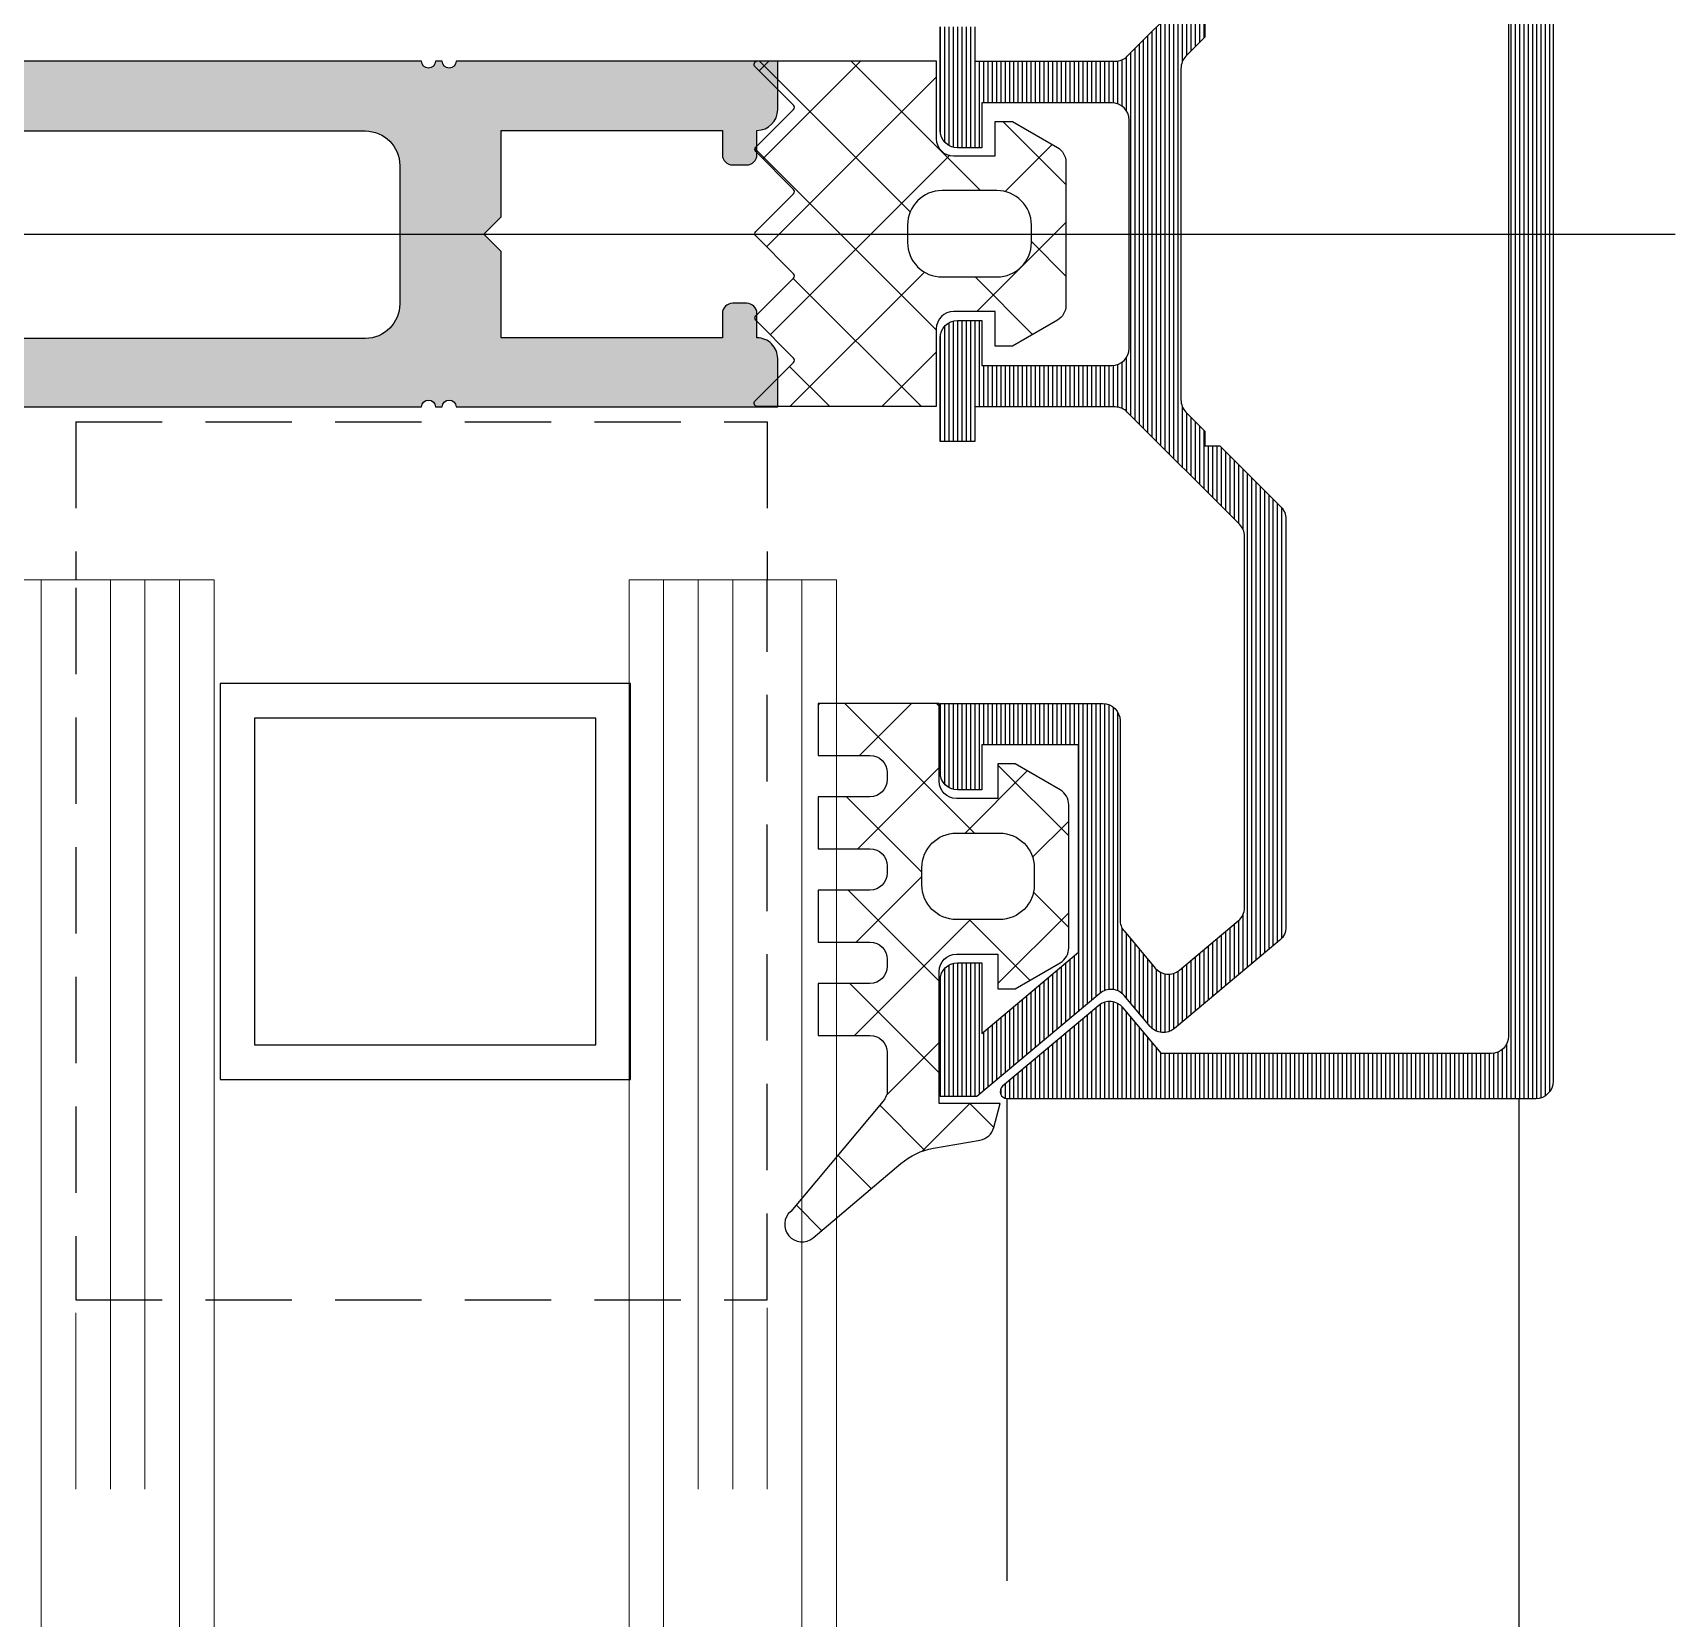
# Model space of a CAD drawing. Header units: millimetres. Extents: x 809 to 8159, y 33 to 4533.
# Drawn here: x 4002.431 to 4007.181, y 2520.122 to 2524.708 of the extents above; entities that cross this region are included whole.
import ezdxf

# ---------------------------------------------------------------- set-up
doc = ezdxf.new("R2010")
doc.units = ezdxf.units.MM
doc.linetypes.add('DASHDOT', pattern=[25.399999999999995, 12.7, -6.349999999999998, 0, -6.349999999999998])
doc.linetypes.add('HIDDEN', pattern=[0.375, 0.25, -0.125])
for name, color, linetype in [('5', 11, 'Continuous'), ('EKSEN', 11, 'Continuous'), ('FITILLER', 240, 'Continuous'), ('GORUNUS-TARAMA', 11, 'Continuous')]:
    doc.layers.add(name, color=color, linetype=linetype)
doc.layers.add('cam', color=5, linetype='Continuous', lineweight=0)
pattern_1 = [(90, (36052.00619858693, -6031.831237255637), (-0.0125, 0), [])]

# ---------------------------------------------------------------- blocks, each defined once
blk = doc.blocks.new('ajsdfxcvzx')
h = blk.add_hatch(color=256)
edge = h.paths.add_edge_path()
edge.add_line((35957.79100946785, -6069.398393435945), (35957.72100946785, -6069.398393435945))
edge.add_line((35957.72100946785, -6069.398393435945), (35957.72100946785, -6069.488393435945))
edge.add_line((35957.72100946785, -6069.488393435944), (35957.24100946785, -6069.488393435944))
edge.add_arc((35957.24100946785, -6069.388393435945), 0.1, 540, 630, ccw=False)
edge.add_line((35957.14100946785, -6069.388393435945), (35957.14100946785, -6069.108393435945))
edge.add_arc((35957.24100946785, -6069.108393435945), 0.1, 450, 540, ccw=False)
edge.add_line((35957.24100946785, -6069.008393435945), (35957.32029878973, -6069.008393435945))
edge.add_arc((35957.32029878973, -6068.958393435944), 0.05000000000022739, 270.0000000001042, 315.0000000000368)
edge.add_line((35957.35565412879, -6068.993748775004), (35957.52636480691, -6068.823038096885))
edge.add_arc((35957.56172014597, -6068.858393435944), 0.04999999999986375, 449.99999999992184, 494.9999999999079, ccw=False)
edge.add_line((35957.56172014597, -6068.808393435945), (35957.72100946784, -6068.808393435945))
edge.add_line((35957.72100946785, -6068.808393435945), (35957.72100946785, -6068.898393435945))
edge.add_line((35957.72100946785, -6068.898393435944), (35957.79100946785, -6068.898393435944))
edge.add_arc((35957.79100946785, -6068.848393435945), 0.05, 630, 720)
edge.add_line((35957.84100946785, -6068.848393435945), (35957.84100946785, -6068.648393435945))
edge.add_line((35957.84100946785, -6068.648393435944), (35957.40100946785, -6068.648393435944))
edge.add_arc((35957.40100946785, -6068.698393435944), 0.05, 450, 540)
edge.add_line((35957.35100946785, -6068.698393435944), (35957.35100946785, -6068.765550723469))
edge.add_arc((35957.30100946785, -6068.765550723469), 0.05000000000020464, 314.99999999996317, 359.99999999992184, ccw=False)
edge.add_line((35957.33636480691, -6068.800906062529), (35957.30352209443, -6068.833748775003))
edge.add_arc((35957.26816675538, -6068.798393435944), 0.05000000000000844, 270, 315.0000000001474, ccw=False)
edge.add_line((35957.26816675538, -6068.848393435945), (35957.19100946785, -6068.848393435945))
edge.add_arc((35957.19100946785, -6068.798393435944), 0.05, 540, 630, ccw=False)
edge.add_line((35957.14100946785, -6068.798393435944), (35957.14100946785, -6068.548393435944))
edge.add_line((35957.14100946785, -6068.548393435944), (35957.14100946785, -6068.178393435945))
edge.add_line((35957.14100946785, -6068.178393435945), (35957.11100946785, -6068.148393435944))
edge.add_line((35957.11100946785, -6068.148393435944), (35957.14100946785, -6068.118393435944))
edge.add_line((35957.14100946785, -6068.118393435944), (35957.14100946785, -6067.748393435944))
edge.add_arc((35957.2325411092, -6067.740271913164), 0.0918912427893527, 449.0449508966667, 545.0705259017944, ccw=False)
edge.add_line((35957.23407275055, -6067.648393435945), (35959.51100946785, -6067.648393435945))
edge.add_arc((35959.53100946785, -6067.648393435945), 0.01999999999998181, 359.9999999994789, 539.9999999994789, ccw=False)
edge.add_line((35959.55100946785, -6067.648393435945), (35959.57100946785, -6067.648393435945))
edge.add_arc((35959.59100946785, -6067.648393435944), 0.01999999999998181, 360, 540, ccw=False)
edge.add_line((35959.61100946785, -6067.648393435944), (35960.54100946785, -6067.648393435944))
edge.add_line((35960.54100946785, -6067.648393435944), (35960.54100946785, -6067.508393435944))
edge.add_arc((35960.48100946785, -6067.508393435945), 0.06000000000001365, 359.9999999999783, 449.9999999999349)
edge.add_line((35960.48100946785, -6067.448393435944), (35960.48100946785, -6067.378393435944))
edge.add_arc((35960.45100946786, -6067.378393435944), 0.03000000000001819, 360.0000000001737, 450.0000000001738)
edge.add_line((35960.45100946786, -6067.348393435945), (35960.41100946785, -6067.348393435945))
edge.add_arc((35960.41100946785, -6067.378393435944), 0.0300000000000864, 450.0000000001302, 540.0000000000432)
edge.add_line((35960.38100946785, -6067.378393435944), (35960.38100946785, -6067.448393435944))
edge.add_line((35960.38100946785, -6067.448393435944), (35959.74100946785, -6067.448393435944))
edge.add_line((35959.74100946785, -6067.448393435944), (35959.74100946785, -6067.198393435944))
edge.add_line((35959.74100946785, -6067.198393435944), (35959.69100946785, -6067.148393435945))
edge.add_line((35959.69100946785, -6067.148393435945), (35959.74100946785, -6067.098393435945))
edge.add_line((35959.74100946785, -6067.098393435945), (35959.74100946785, -6066.848393435945))
edge.add_line((35959.74100946785, -6066.848393435945), (35960.38100946785, -6066.848393435945))
edge.add_line((35960.38100946785, -6066.848393435945), (35960.38100946785, -6066.918393435944))
edge.add_arc((35960.41100946785, -6066.918393435944), 0.0300000000000864, 539.9999999999566, 629.9999999998696)
edge.add_line((35960.41100946785, -6066.948393435945), (35960.45100946785, -6066.948393435945))
edge.add_arc((35960.45100946786, -6066.918393435944), 0.03000000000002956, 629.9999999998263, 719.9999999998048)
edge.add_line((35960.48100946785, -6066.918393435944), (35960.48100946785, -6066.848393435945))
edge.add_arc((35960.48100946785, -6066.788393435945), 0.06000000000001365, 270.0000000000652, 360.0000000000217)
edge.add_line((35960.54100946785, -6066.788393435945), (35960.54100946785, -6066.648393435945))
edge.add_line((35960.54100946785, -6066.648393435945), (35959.61100946785, -6066.648393435945))
edge.add_arc((35959.59100946785, -6066.648393435945), 0.01999999999998181, 180, 360, ccw=False)
edge.add_line((35959.57100946785, -6066.648393435945), (35959.55100946785, -6066.648393435945))
edge.add_arc((35959.53100946785, -6066.648393435945), 0.01999999999998181, 180.0000000005211, 360.0000000005211, ccw=False)
edge.add_line((35959.51100946785, -6066.648393435945), (35957.23407275056, -6066.648393435945))
edge.add_arc((35957.2325411092, -6066.556514958726), 0.09189124278939273, 174.92947409818, 270.95504910330453, ccw=False)
edge.add_line((35957.14100946785, -6066.548393435945), (35957.14100946785, -6066.178393435945))
edge.add_line((35957.14100946785, -6066.178393435945), (35957.11100946785, -6066.148393435945))
edge.add_line((35957.11100946785, -6066.148393435945), (35957.14100946785, -6066.118393435944))
edge.add_line((35957.14100946785, -6066.118393435945), (35957.14100946785, -6065.748393435945))
edge.add_line((35957.14100946785, -6065.748393435944), (35957.14100946785, -6065.498393435944))
edge.add_arc((35957.19100946785, -6065.498393435944), 0.05, 450, 540, ccw=False)
edge.add_line((35957.19100946785, -6065.448393435945), (35957.26816675537, -6065.448393435945))
edge.add_arc((35957.26816675538, -6065.498393435944), 0.05, 404.9999999998526, 450, ccw=False)
edge.add_line((35957.30352209444, -6065.463038096886), (35957.33636480691, -6065.49588080936))
edge.add_arc((35957.30100946785, -6065.531236148419), 0.05000000000020138, 360.00000000007816, 405.00000000003683, ccw=False)
edge.add_line((35957.35100946785, -6065.531236148419), (35957.35100946785, -6065.598393435945))
edge.add_arc((35957.40100946785, -6065.598393435945), 0.05, 540, 630)
edge.add_line((35957.40100946785, -6065.648393435945), (35957.84100946785, -6065.648393435945))
edge.add_line((35957.84100946785, -6065.648393435945), (35957.84100946785, -6065.448393435945))
edge.add_arc((35957.79100946785, -6065.448393435945), 0.05, 360, 450)
edge.add_line((35957.79100946785, -6065.398393435945), (35957.72100946785, -6065.398393435945))
edge.add_line((35957.72100946785, -6065.398393435945), (35957.72100946785, -6065.488393435945))
edge.add_line((35957.72100946785, -6065.488393435945), (35957.56172014597, -6065.488393435945))
edge.add_arc((35957.56172014597, -6065.438393435945), 0.04999999999986358, 225.0000000000921, 270.00000000007816, ccw=False)
edge.add_line((35957.52636480691, -6065.473748775004), (35957.35565412879, -6065.303038096886))
edge.add_arc((35957.32029878973, -6065.338393435945), 0.05000000000023354, 404.9999999999631, 449.9999999998959)
edge.add_line((35957.32029878973, -6065.288393435945), (35957.24100946785, -6065.288393435945))
edge.add_arc((35957.24100946785, -6065.188393435945), 0.1, 540, 630, ccw=False)
edge.add_line((35957.14100946785, -6065.188393435945), (35957.14100946785, -6064.908393435945))
edge.add_arc((35957.24100946785, -6064.908393435945), 0.1, 450, 540, ccw=False)
edge.add_line((35957.24100946785, -6064.808393435945), (35957.72100946784, -6064.808393435945))
edge.add_line((35957.72100946785, -6064.808393435945), (35957.72100946785, -6064.898393435945))
edge.add_line((35957.72100946785, -6064.898393435945), (35957.79100946785, -6064.898393435945))
edge.add_arc((35957.79100946785, -6064.848393435945), 0.05, 630, 720)
edge.add_line((35957.84100946785, -6064.848393435945), (35957.84100946785, -6064.648393435945))
edge.add_line((35957.84100946785, -6064.648393435945), (35949.84816884593, -6064.648393435945))
edge.add_line((35949.84816884593, -6064.648393435945), (35949.84816884593, -6069.648393435945))
edge.add_line((35949.84816884593, -6069.648393435945), (35957.84100946785, -6069.648393435945))
edge.add_line((35957.84100946785, -6069.648393435945), (35957.84100946785, -6069.448393435945))
edge.add_arc((35957.79100946785, -6069.448393435944), 0.05, 360, 450)
h.paths.add_polyline_path([(35956.94816884592, -6064.850069626598), (35950.04816884593, -6064.850069626598), (35950.04816884593, -6069.450069626598), (35956.94816884592, -6069.450069626598), (35956.94816884592, -6067.150069626598)], flags=16)
edge = h.paths.add_edge_path(flags=16)
edge.add_arc((35959.34816884593, -6067.350069626598), 0.1, 270, 360, ccw=False)
edge.add_line((35959.34816884593, -6067.450069626598), (35957.24816884593, -6067.450069626598))
edge.add_arc((35957.24816884592, -6067.350069626598), 0.1, 540, 630, ccw=False)
edge.add_line((35957.14816884592, -6067.350069626598), (35957.14816884592, -6066.950069626599))
edge.add_arc((35957.24816884592, -6066.950069626599), 0.1, 450, 540, ccw=False)
edge.add_line((35957.24816884592, -6066.850069626598), (35959.34816884592, -6066.850069626598))
edge.add_arc((35959.34816884593, -6066.950069626599), 0.1, 360, 450, ccw=False)
edge.add_line((35959.44816884592, -6066.950069626599), (35959.44816884592, -6067.350069626598))
h = blk.add_hatch()
h.set_pattern_fill('LINE', color=256, scale=0.09999999999999996, angle=90.00000000000001, style=0)
h.set_pattern_definition(pattern_1)
edge = h.paths.add_edge_path()
edge.add_line((35961.41100946785, -6065.670672861932), (35961.41100946785, -6065.070909232032))
edge.add_line((35961.41100946785, -6065.070909232032), (35961.13100946785, -6064.835961335303))
edge.add_line((35961.13100946785, -6064.835961335303), (35961.13100946785, -6065.040672861932))
edge.add_line((35961.13100946785, -6065.040672861932), (35961.06100946785, -6065.040672861932))
edge.add_arc((35961.06100946785, -6064.990672861933), 0.04999999999836291, 179.9999999979156, 270, ccw=False)
edge.add_line((35961.01100946785, -6064.990672861932), (35961.01100946785, -6064.653393435945))
edge.add_line((35961.01100946785, -6064.653393435945), (35961.11643336406, -6064.653393435945))
edge.add_line((35961.11643336406, -6064.653393435945), (35961.47235689736, -6064.952048741457))
edge.add_arc((35961.50449627784, -6064.913746519301), 0.05000000000058918, 230.0000000006135, 320.000000000485)
edge.add_line((35961.5427985, -6064.945885899786), (35961.61789372614, -6064.85639089425))
edge.add_arc((35961.65619594829, -6064.888530274731), 0.04999999999395836, 49.99999999793391, 139.9999999983193, ccw=False)
edge.add_line((35961.68833532877, -6064.850228052578), (35961.99314884833, -6065.105996964417))
edge.add_arc((35961.96100946785, -6065.144299186576), 0.05000000000267932, 3.126615411019884e-09, 50.000000002623324, ccw=False)
edge.add_line((35962.01100946785, -6065.144299186573), (35962.01100946785, -6066.323834994718))
edge.add_arc((35961.96100946785, -6066.323834994714), 0.05000000000291038, 314.99999999778913, 359.99999999583116, ccw=False)
edge.add_line((35961.99636480691, -6066.359190333776), (35961.81918403129, -6066.536371109392))
edge.add_line((35961.81918403129, -6066.536371109392), (35961.77675762442, -6066.536371109392))
edge.add_line((35961.77675762442, -6066.536371109392), (35961.77675762442, -6066.578797516263))
edge.add_line((35961.77675762442, -6066.578797516263), (35961.72180636568, -6066.633748775004))
edge.add_arc((35961.75716170474, -6066.669104114058), 0.05000000000168053, 135.0000000103173, 180.000000005211)
edge.add_line((35961.70716170474, -6066.669104114063), (35961.70716170474, -6067.627682757826))
edge.add_arc((35961.75716170474, -6067.627682757831), 0.05000000000291038, 179.9999999937468, 224.9999999896827)
edge.add_line((35961.72180636568, -6067.663038096885), (35961.77675762442, -6067.717989355626))
edge.add_line((35961.77675762442, -6067.717989355626), (35961.77675762442, -6067.760415762497))
edge.add_line((35961.77675762442, -6067.760415762497), (35961.81918403129, -6067.760415762497))
edge.add_line((35961.81918403129, -6067.760415762497), (35961.99636480691, -6067.937596538112))
edge.add_arc((35961.96100946785, -6067.972951877175), 0.05000000000232364, 3.126615411019884e-09, 45.000000002210925, ccw=False)
edge.add_line((35962.01100946785, -6067.972951877172), (35962.01100946785, -6069.152487685316))
edge.add_arc((35961.96100946785, -6069.152487685313), 0.05000000000291038, 309.99999999737673, 359.99999999583116, ccw=False)
edge.add_line((35961.99314884833, -6069.190789907472), (35961.68833532877, -6069.446558819311))
edge.add_arc((35961.65619594829, -6069.408256597158), 0.04999999999780233, 220.0000000016807, 310.00000000206614, ccw=False)
edge.add_line((35961.61789372614, -6069.440395977639), (35961.5427985, -6069.350900972103))
edge.add_arc((35961.50449627784, -6069.383040352588), 0.05000000000187051, 39.99999999951493, 129.9999999993865)
edge.add_line((35961.47235689736, -6069.344738130431), (35961.11643336406, -6069.643393435945))
edge.add_line((35961.11643336406, -6069.643393435945), (35961.01100946785, -6069.643393435945))
edge.add_line((35961.01100946785, -6069.643393435945), (35961.01100946785, -6069.306114009957))
edge.add_arc((35961.06100946785, -6069.306114009954), 0.04999999999563443, 90, 180.0000000031266, ccw=False)
edge.add_line((35961.06100946785, -6069.256114009957), (35961.13100946785, -6069.256114009957))
edge.add_line((35961.13100946785, -6069.256114009957), (35961.13100946785, -6069.460825536587))
edge.add_line((35961.13100946785, -6069.460825536587), (35961.41100946785, -6069.225877639857))
edge.add_line((35961.41100946785, -6069.225877639857), (35961.41100946785, -6068.626114009958))
edge.add_line((35961.41100946785, -6068.626114009958), (35961.13100946785, -6068.626114009958))
edge.add_line((35961.13100946785, -6068.626114009958), (35961.13100946785, -6068.756114009957))
edge.add_line((35961.13100946785, -6068.756114009957), (35961.06100946785, -6068.756114009957))
edge.add_arc((35961.06100946785, -6068.706114009959), 0.04999999999745341, 179.9999999979156, 270, ccw=False)
edge.add_line((35961.01100946785, -6068.706114009958), (35961.01100946785, -6068.506114009957))
edge.add_line((35961.01100946785, -6068.506114009957), (35961.48100946785, -6068.506114009957))
edge.add_arc((35961.48100946785, -6068.556114009954), 0.04999999999745341, -3.126615411019884e-09, 89.99999999166238, ccw=False)
edge.add_line((35961.53100946785, -6068.556114009957), (35961.53100946785, -6069.13196597975))
edge.add_arc((35961.58100946785, -6069.131965979748), 0.05000000000291038, 180.0000000020844, 220.0000000003133)
edge.add_line((35961.5427072457, -6069.164105360234), (35961.63268454614, -6069.271336131303))
edge.add_arc((35961.6709867683, -6069.239196750817), 0.05000000000187051, 219.9999999995149, 309.9999999993865)
edge.add_line((35961.70312614879, -6069.277498972974), (35961.87314884833, -6069.134832988493))
edge.add_arc((35961.84100946785, -6069.096530766334), 0.04999999999800243, 309.9999999909897, 359.9999999958312)
edge.add_line((35961.89100946785, -6069.096530766337), (35961.89100946785, -6068.022657504656))
edge.add_arc((35961.84100946785, -6068.022657504659), 0.05000000000291038, 3.126612473883902e-09, 45.0000000014739)
edge.add_line((35961.87636480691, -6067.987302165598), (35961.5521007382, -6067.663038096885))
edge.add_arc((35961.51674539914, -6067.698393435946), 0.05000000000103742, 45.00000000073695, 90)
edge.add_line((35961.51674539914, -6067.648393435945), (35961.11100946784, -6067.648393435945))
edge.add_line((35961.11100946784, -6067.648393435945), (35961.11100946784, -6067.748393435944))
edge.add_line((35961.11100946784, -6067.748393435944), (35961.01100946785, -6067.748393435944))
edge.add_line((35961.01100946785, -6067.748393435944), (35961.01100946785, -6067.448393435945))
edge.add_arc((35961.06100946785, -6067.448393435943), 0.04999999999563443, 90, 180.0000000020844, ccw=False)
edge.add_line((35961.06100946785, -6067.398393435945), (35961.13100946785, -6067.398393435945))
edge.add_line((35961.13100946785, -6067.398393435945), (35961.13100946785, -6067.528393435945))
edge.add_line((35961.13100946785, -6067.528393435945), (35961.50716170474, -6067.528393435945))
edge.add_arc((35961.50716170474, -6067.478393435944), 0.05000000000109139, 270, 359.9999999989578)
edge.add_line((35961.55716170474, -6067.478393435945), (35961.55716170474, -6066.818393435945))
edge.add_arc((35961.50716170474, -6066.818393435946), 0.05000000000291038, 1.042204157961301e-09, 90)
edge.add_line((35961.50716170474, -6066.768393435945), (35961.13100946785, -6066.768393435945))
edge.add_line((35961.13100946785, -6066.768393435945), (35961.13100946785, -6066.898393435945))
edge.add_line((35961.13100946785, -6066.898393435945), (35961.06100946785, -6066.898393435945))
edge.add_arc((35961.06100946785, -6066.848393435946), 0.04999999999836291, 179.9999999979156, 270, ccw=False)
edge.add_line((35961.01100946785, -6066.848393435945), (35961.01100946785, -6066.548393435944))
edge.add_line((35961.01100946785, -6066.548393435944), (35961.11100946784, -6066.548393435944))
edge.add_line((35961.11100946784, -6066.548393435944), (35961.11100946784, -6066.648393435945))
edge.add_line((35961.11100946784, -6066.648393435945), (35961.51674539914, -6066.648393435945))
edge.add_arc((35961.51674539914, -6066.598393435944), 0.05000000000109139, 270, 314.999999999263)
edge.add_line((35961.5521007382, -6066.633748775004), (35961.87636480691, -6066.309484706292))
edge.add_arc((35961.84100946785, -6066.27412936723), 0.05000000000232364, 314.9999999977891, 359.9999999968734)
edge.add_line((35961.89100946785, -6066.274129367232), (35961.89100946785, -6065.200256105551))
edge.add_arc((35961.84100946785, -6065.200256105555), 0.04999999999563443, 4.168816632451847e-09, 50.00000000901027)
edge.add_line((35961.87314884833, -6065.161953883396), (35961.70312614879, -6065.019287898916))
edge.add_arc((35961.6709867683, -6065.057590121072), 0.05000000000058918, 50.00000000061353, 140.0000000004851)
edge.add_line((35961.63268454614, -6065.025450740587), (35961.5427072457, -6065.132681511655))
edge.add_arc((35961.58100946785, -6065.164820892142), 0.05000000000245512, 139.9999999996867, 179.9999999968734)
edge.add_line((35961.53100946785, -6065.164820892139), (35961.53100946785, -6065.740672861932))
edge.add_arc((35961.48100946785, -6065.740672861933), 0.05000000000291038, -89.99999999166238, 2.084391326206969e-09, ccw=False)
edge.add_line((35961.48100946785, -6065.790672861932), (35961.01100946785, -6065.790672861932))
edge.add_line((35961.01100946785, -6065.790672861932), (35961.01100946785, -6065.590672861932))
edge.add_arc((35961.06100946785, -6065.59067286193), 0.04999999999563443, 90, 180.0000000020844, ccw=False)
edge.add_line((35961.06100946785, -6065.540672861932), (35961.13100946785, -6065.540672861932))
edge.add_line((35961.13100946785, -6065.540672861932), (35961.13100946785, -6065.670672861932))
edge.add_line((35961.13100946785, -6065.670672861932), (35961.41100946785, -6065.670672861932))
h = blk.add_hatch()
h.set_pattern_fill('LINE', color=256, scale=0.09999999999999996, angle=90.00000000000001, style=0)
h.set_pattern_definition(pattern_1)
edge = h.paths.add_edge_path()
edge.add_arc((35962.60431724016, -6064.828393435942), 0.04999999999745341, -2.084391326206969e-09, 90, ccw=False)
edge.add_line((35962.65431724016, -6064.828393435944), (35962.65431724016, -6069.468393435945))
edge.add_arc((35962.60431724016, -6069.468393435947), 0.04999999999563443, -90, 3.126615411019884e-09, ccw=False)
edge.add_line((35962.60431724016, -6069.518393435945), (35961.65070618239, -6069.518393435945))
edge.add_line((35961.65070618239, -6069.518393435945), (35961.53971707916, -6069.386121773423))
edge.add_arc((35961.50141485701, -6069.418261153904), 0.04999999999395836, 40.00000000168076, 130.0000000020661)
edge.add_line((35961.46927547653, -6069.379958931751), (35961.19146148796, -6069.613072547082))
edge.add_arc((35961.20431724016, -6069.628393435944), 0.02000000000182775, 130.0000000064434, 270)
edge.add_line((35961.20431724016, -6069.648393435945), (35962.73431724016, -6069.648393435945))
edge.add_arc((35962.73431724016, -6069.598393435943), 0.05000000000200089, 270, 359.9999999979156)
edge.add_line((35962.78431724016, -6069.598393435945), (35962.78431724016, -6064.698393435944))
edge.add_arc((35962.73431724016, -6064.698393435946), 0.05000000000291038, 2.084408315922602e-09, 90)
edge.add_line((35962.73431724016, -6064.648393435945), (35961.20431724016, -6064.648393435945))
edge.add_arc((35961.20431724016, -6064.668393435944), 0.01999999999952706, 90, 229.9999999935566)
edge.add_line((35961.19146148796, -6064.683714324807), (35961.46927547653, -6064.916827940137))
edge.add_arc((35961.50141485701, -6064.878525717984), 0.04999999999780233, 229.9999999979339, 319.9999999983193)
edge.add_line((35961.53971707916, -6064.910665098466), (35961.65070618239, -6064.778393435945))
edge.add_line((35961.65070618239, -6064.778393435945), (35962.60431724016, -6064.778393435945))
at = {"layer": 'FITILLER'}
h = blk.add_hatch(dxfattribs=at)
h.set_pattern_fill('NET', color=256, scale=1.499999999999999, angle=225, style=0)
h.set_pattern_definition([(225, (35909.60138916899, -6208.200857559767), (0.1325825214724775, -0.1325825214724775), []), (315, (35909.60138916899, -6208.200857559767), (0.1325825214724775, 0.1325825214724775), [])])
edge = h.paths.add_edge_path(flags=16)
edge.add_arc((35961.01644561227, -6067.172407280083), 0.1000000000058208, 180, 269.9999999958312)
edge.add_line((35961.01644561227, -6067.272407280082), (35961.17471951837, -6067.272407280082))
edge.add_arc((35961.17471951837, -6067.172407280079), 0.1000000000030923, 270, 359.9999999979156)
edge.add_line((35961.27471951838, -6067.172407280083), (35961.27471951838, -6067.122407280082))
edge.add_arc((35961.17471951837, -6067.122407280085), 0.1000000000058208, 1.563306236941951e-09, 90)
edge.add_line((35961.17471951837, -6067.022407280082), (35961.01644561227, -6067.022407280082))
edge.add_arc((35961.01644561227, -6067.122407280081), 0.0999999999994543, 90.00000000416884, 180.0000000005211)
edge.add_line((35960.91644561227, -6067.122407280082), (35960.91644561227, -6067.172407280083))
edge = h.paths.add_edge_path()
edge.add_line((35960.99971951838, -6067.647407280082), (35960.48292512057, -6067.647407280082))
edge.add_arc((35960.48292512057, -6067.637407280083), 0.009999999999308784, 134.999999955783, 270, ccw=False)
edge.add_line((35960.47585405276, -6067.630336212267), (35960.58664343093, -6067.519546834182))
edge.add_arc((35960.58032667799, -6067.513230081246), 0.008933237672997033, 315.0000000041247, 404.9999999917505)
edge.add_line((35960.58664343093, -6067.50691332831), (35960.47733600311, -6067.397605900402))
edge.add_arc((35960.48365275605, -6067.391289147467), 0.008933237672353924, 135.0000000041248, 224.9999999917505, ccw=False)
edge.add_line((35960.47733600311, -6067.38497239453), (35960.58664343093, -6067.275664966795))
edge.add_arc((35960.58032667799, -6067.26934821386), 0.008933237672353924, 315.0000000082495, 404.9999999958752)
edge.add_line((35960.58664343093, -6067.263031460924), (35960.47733600311, -6067.153724033015))
edge.add_arc((35960.48365275605, -6067.147407280079), 0.008933237672997033, 135.0000000082495, 224.9999999958752, ccw=False)
edge.add_line((35960.47733600311, -6067.141090527144), (35960.58664343093, -6067.031783099408))
edge.add_arc((35960.58032667799, -6067.025466346473), 0.008933237672353924, 315.0000000082495, 404.9999999958752)
edge.add_line((35960.58664343093, -6067.019149593537), (35960.47733600311, -6066.909842165636))
edge.add_arc((35960.48365275605, -6066.9035254127), 0.008933237672997033, 135.0000000041248, 224.9999999958752, ccw=False)
edge.add_line((35960.47733600311, -6066.897208659764), (35960.58664343093, -6066.787901232023))
edge.add_arc((35960.58032667799, -6066.781584479087), 0.008933237672997033, 315.0000000041247, 404.9999999958752)
edge.add_line((35960.58664343093, -6066.775267726151), (35960.47585405268, -6066.664478347894))
edge.add_arc((35960.48292512049, -6066.657407280082), 0.01000000000007886, 90, 225, ccw=False)
edge.add_line((35960.48292512049, -6066.647407280082), (35960.99971951838, -6066.647407280082))
edge.add_line((35960.99971951838, -6066.647407280082), (35960.99971951838, -6066.872407280082))
edge.add_arc((35961.04971951838, -6066.872407280085), 0.05000000000291038, 179.9999999968734, 269.9999999916624)
edge.add_line((35961.04971951837, -6066.922407280083), (35961.16971951838, -6066.922407280083))
edge.add_line((35961.16971951838, -6066.922407280083), (35961.16971951838, -6066.822407280082))
edge.add_line((35961.16971951838, -6066.822407280082), (35961.21971951838, -6066.822407280082))
edge.add_line((35961.21971951838, -6066.822407280082), (35961.34971951837, -6066.897462815077))
edge.add_arc((35961.32471951837, -6066.940764085268), 0.05000000000189347, 2.084391326206969e-09, 59.999999999327315, ccw=False)
edge.add_line((35961.37471951838, -6066.940764085266), (35961.37471951838, -6067.354050474898))
edge.add_arc((35961.32471951837, -6067.354050474897), 0.05000000000291038, 300.0000000006728, 359.9999999989578, ccw=False)
edge.add_line((35961.34971951837, -6067.397351745088), (35961.21971951838, -6067.472407280082))
edge.add_line((35961.21971951838, -6067.472407280082), (35961.16971951838, -6067.472407280082))
edge.add_line((35961.16971951838, -6067.472407280082), (35961.16971951838, -6067.372407280082))
edge.add_line((35961.16971951838, -6067.372407280082), (35961.04971951837, -6067.372407280082))
edge.add_arc((35961.04971951838, -6067.422407280081), 0.04999999999836291, 90.00000000833764, 180.0000000020844)
edge.add_line((35960.99971951838, -6067.422407280083), (35960.99971951838, -6067.647407280082))
h = blk.add_hatch(dxfattribs=at)
h.set_pattern_fill('NET', color=256, scale=1.499999999999999, angle=225, style=0)
h.set_pattern_definition([(225, (35975.42690451795, -6107.257577981511), (0.1325825214724777, -0.1325825214724775), []), (315, (35975.42690451795, -6107.257577981511), (0.1325825214724777, 0.1325825214724776), [])])
edge = h.paths.add_edge_path(flags=16)
edge.add_arc((35961.18292354146, -6069.031114009955), 0.1000000000058208, 270, 359.9999999984367, ccw=False)
edge.add_line((35961.18292354146, -6069.131114009957), (35961.05792354146, -6069.131114009957))
edge.add_arc((35961.05792354146, -6069.031114009958), 0.09999999999854481, 179.9999999994789, 270, ccw=False)
edge.add_line((35960.95792354146, -6069.031114009957), (35960.95792354146, -6068.981114009957))
edge.add_arc((35961.05792354146, -6068.981114009956), 0.09999999999854481, 90, 180.0000000005211, ccw=False)
edge.add_line((35961.05792354146, -6068.881114009957), (35961.18292354146, -6068.881114009957))
edge.add_arc((35961.18292354146, -6068.98111400996), 0.1000000000030923, 1.563307705509942e-09, 90, ccw=False)
edge.add_line((35961.28292354147, -6068.981114009957), (35961.28292354147, -6069.031114009957))
edge = h.paths.add_edge_path()
edge.add_arc((35961.02613516747, -6069.989645858401), 0.2000000000073933, 99.99999999929179, 130.2331421553278, ccw=False)
edge.add_line((35960.99140553194, -6069.792684307791), (35961.12615273432, -6069.768924740436))
edge.add_arc((35961.11747032543, -6069.719684352786), 0.04999999999964223, 280.0000000039402, 345.0000000013629)
edge.add_line((35961.16576661674, -6069.732625305041), (35961.18431724016, -6069.663393435945))
edge.add_line((35961.18431724016, -6069.663393435945), (35961.00792354146, -6069.663393435945))
edge.add_line((35961.00792354146, -6069.663393435945), (35961.00792354146, -6069.281114009957))
edge.add_arc((35961.05792354146, -6069.281114009958), 0.05000000000291038, 90, 179.9999999989578, ccw=False)
edge.add_line((35961.05792354146, -6069.231114009957), (35961.17792354147, -6069.231114009957))
edge.add_line((35961.17792354147, -6069.231114009957), (35961.17792354147, -6069.331114009958))
edge.add_line((35961.17792354147, -6069.331114009958), (35961.22792354146, -6069.331114009958))
edge.add_line((35961.22792354146, -6069.331114009958), (35961.35792354147, -6069.256058474963))
edge.add_arc((35961.33292354146, -6069.212757204778), 0.04999999999637996, 300.0000000043205, 360.000000005211)
edge.add_line((35961.38292354146, -6069.212757204774), (35961.38292354146, -6068.799470815141))
edge.add_arc((35961.33292354146, -6068.799470815136), 0.04999999999563443, 359.999999994789, 419.9999999956795)
edge.add_line((35961.35792354147, -6068.756169544952), (35961.22792354146, -6068.681114009957))
edge.add_line((35961.22792354146, -6068.681114009957), (35961.17792354147, -6068.681114009957))
edge.add_line((35961.17792354147, -6068.681114009957), (35961.17792354147, -6068.781114009957))
edge.add_line((35961.17792354147, -6068.781114009957), (35961.05792354146, -6068.781114009957))
edge.add_arc((35961.05792354146, -6068.731114009955), 0.05000000000200089, 180.0000000020844, 270, ccw=False)
edge.add_line((35961.00792354146, -6068.731114009957), (35961.00792354146, -6068.506114009957))
edge.add_line((35961.00792354146, -6068.506114009957), (35960.65792354147, -6068.506114009957))
edge.add_line((35960.65792354147, -6068.506114009957), (35960.65792354147, -6068.656114009957))
edge.add_line((35960.65792354147, -6068.656114009957), (35960.80792354146, -6068.656114009957))
edge.add_arc((35960.80792354146, -6068.706114009959), 0.05000000000200089, 2.084391326206969e-09, 90, ccw=False)
edge.add_line((35960.85792354147, -6068.706114009958), (35960.85792354147, -6068.726114009957))
edge.add_arc((35960.80792354146, -6068.726114009956), 0.05000000000291038, 270, 359.9999999989578, ccw=False)
edge.add_line((35960.80792354146, -6068.776114009957), (35960.65792354147, -6068.776114009957))
edge.add_line((35960.65792354147, -6068.776114009957), (35960.65792354147, -6068.926114009957))
edge.add_line((35960.65792354147, -6068.926114009957), (35960.80792354146, -6068.926114009957))
edge.add_arc((35960.80792354146, -6068.976114009958), 0.05000000000109139, 1.042224084812915e-09, 90, ccw=False)
edge.add_line((35960.85792354147, -6068.976114009957), (35960.85792354147, -6068.996114009958))
edge.add_arc((35960.80792354146, -6068.996114009956), 0.05000000000291038, 270, 359.9999999979156, ccw=False)
edge.add_line((35960.80792354146, -6069.046114009957), (35960.65792354147, -6069.046114009957))
edge.add_line((35960.65792354147, -6069.046114009957), (35960.65792354147, -6069.196114009957))
edge.add_line((35960.65792354147, -6069.196114009957), (35960.80792354146, -6069.196114009957))
edge.add_arc((35960.80792354146, -6069.246114009959), 0.05000000000109139, 1.042224084812915e-09, 90, ccw=False)
edge.add_line((35960.85792354147, -6069.246114009958), (35960.85792354147, -6069.266114009957))
edge.add_arc((35960.80792354146, -6069.266114009955), 0.05000000000291038, 270, 359.9999999979156, ccw=False)
edge.add_line((35960.80792354146, -6069.316114009957), (35960.65792354147, -6069.316114009957))
edge.add_line((35960.65792354147, -6069.316114009957), (35960.65792354147, -6069.466114009957))
edge.add_line((35960.65792354147, -6069.466114009957), (35960.80792354146, -6069.466114009957))
edge.add_arc((35960.80792354146, -6069.516114009959), 0.05000000000200089, 2.084391326206969e-09, 90, ccw=False)
edge.add_line((35960.85792354147, -6069.516114009957), (35960.85792354147, -6069.62427541691))
edge.add_arc((35960.80792354147, -6069.624275416908), 0.04999999999563443, 319.99999999432737, 359.9999999979156, ccw=False)
edge.add_line((35960.84622576362, -6069.656414797394), (35960.57871449836, -6069.97522230882))
edge.add_arc((35960.61100946785, -6070.013393435945), 0.05000000000280942, 130.2331421598567, 310.2331421598566)
edge.add_line((35960.64330443734, -6070.051564563069), (35960.89695528953, -6069.836961349894))
at = {"linetype": 'HIDDEN'}
for p, q in [((35958.51100946785, -6067.691378551256), (35958.51100946785, -6068.148393435945)), ((35958.51100946785, -6067.691378551256), (35960.51100946785, -6067.691378551256)), ((35960.51100946785, -6067.691378551256), (35960.51100946785, -6068.148393435945)), ((35960.51100946785, -6070.231378551256), (35960.51100946785, -6068.148393435945)), ((35958.51100946785, -6068.17158150368), (35958.51100946785, -6070.231378551256)), ((35958.51100946785, -6070.231378551256), (35960.51100946785, -6070.231378551256))]:
    blk.add_line(p, q, dxfattribs=at)
blk.add_line((35960.11483717445, -6068.448393435945), (35959.51483717444, -6068.448393435945))
at = {"elevation": -1.177796e-10}
for points in [[(35957.23407275055, -6067.648393435945), (35959.51100946785, -6067.648393435944, -0.9999999999999998), (35959.55100946785, -6067.648393435945), (35959.57100946785, -6067.648393435944, -0.9999999999999998), (35959.61100946785, -6067.648393435944), (35960.54100946785, -6067.648393435944), (35960.54100946785, -6067.508393435945, 0.4142135623728729), (35960.48100946785, -6067.448393435944), (35960.48100946785, -6067.378393435944, 0.4142135623729841), (35960.45100946786, -6067.348393435945), (35960.41100946785, -6067.348393435945, 0.4142135623726511), (35960.38100946785, -6067.378393435944), (35960.38100946785, -6067.448393435944), (35959.74100946785, -6067.448393435944), (35959.74100946785, -6067.198393435944), (35959.69100946785, -6067.148393435945), (35959.74100946785, -6067.098393435945), (35959.74100946785, -6066.848393435945), (35960.38100946785, -6066.848393435945), (35960.38100946785, -6066.918393435944, 0.4142135623726511), (35960.41100946785, -6066.948393435945), (35960.45100946786, -6066.948393435945, 0.414213562372984), (35960.48100946785, -6066.918393435944), (35960.48100946785, -6066.848393435945, 0.4142135623728729), (35960.54100946785, -6066.788393435945), (35960.54100946785, -6066.648393435945), (35959.61100946785, -6066.648393435945, -0.9999999999999998), (35959.57100946785, -6066.648393435945), (35959.55100946785, -6066.648393435944, -0.9999999999999998), (35959.51100946785, -6066.648393435945), (35957.23407275055, -6066.648393435945, -0.4453624046904188)], [(35961.77675762442, -6066.536371109392), (35961.77675762442, -6066.578797516263), (35961.72180636568, -6066.633748775004, 0.198912367379658), (35961.70716170474, -6066.669104114063), (35961.70716170474, -6067.627682757826, 0.1989123673796624), (35961.72180636568, -6067.663038096885), (35961.77675762442, -6067.717989355626), (35961.77675762442, -6067.760415762497), (35961.81918403129, -6067.760415762497), (35961.99636480691, -6067.937596538112, -0.198912367379658), (35962.01100946785, -6067.972951877172), (35962.01100946785, -6069.152487685316, -0.2216946626429265), (35961.99314884833, -6069.190789907472), (35961.68833532877, -6069.446558819311, -0.4142135623732124), (35961.61789372614, -6069.440395977639), (35961.5427985, -6069.350900972103, 0.4142135623731674), (35961.47235689736, -6069.344738130431), (35961.11643336406, -6069.643393435945), (35961.01100946785, -6069.643393435945), (35961.01100946785, -6069.306114009957, -0.4142135623730951), (35961.06100946785, -6069.256114009957), (35961.13100946785, -6069.256114009957), (35961.13100946785, -6069.460825536587), (35961.41100946785, -6069.225877639857), (35961.41100946785, -6068.626114009958), (35961.13100946785, -6068.626114009958), (35961.13100946785, -6068.756114009957), (35961.06100946785, -6068.756114009957, -0.4142135623730951), (35961.01100946785, -6068.706114009958), (35961.01100946785, -6068.506114009957), (35961.48100946785, -6068.506114009957, -0.4142135623730951), (35961.53100946785, -6068.556114009957), (35961.53100946785, -6069.13196597975, 0.1763269807083681), (35961.5427072457, -6069.164105360234), (35961.63268454614, -6069.271336131303, 0.4142135623732124), (35961.70312614879, -6069.277498972974), (35961.87314884833, -6069.134832988493, 0.2216946626429333), (35961.89100946785, -6069.096530766337), (35961.89100946785, -6068.022657504656, 0.1989123673796371), (35961.87636480691, -6067.987302165598), (35961.5521007382, -6067.663038096885, 0.198912367379658), (35961.51674539914, -6067.648393435945), (35961.11100946784, -6067.648393435945), (35961.11100946784, -6067.748393435944), (35961.01100946785, -6067.748393435944), (35961.01100946785, -6067.448393435945, -0.4142135623730951), (35961.06100946785, -6067.398393435945), (35961.13100946785, -6067.398393435945), (35961.13100946785, -6067.528393435945), (35961.50716170474, -6067.528393435945, 0.4142135623730951), (35961.55716170474, -6067.478393435945), (35961.55716170474, -6066.818393435945, 0.4142135623730951), (35961.50716170474, -6066.768393435945), (35961.13100946785, -6066.768393435945), (35961.13100946785, -6066.898393435945), (35961.06100946785, -6066.898393435945, -0.4142135623730951), (35961.01100946785, -6066.848393435945), (35961.01100946785, -6066.548393435944)], [(35961.11100946784, -6066.548393435944), (35961.11100946784, -6066.648393435945), (35961.51674539914, -6066.648393435945, 0.198912367379658), (35961.5521007382, -6066.633748775004), (35961.87636480691, -6066.309484706292, 0.1989123673796371)]]:
    blk.add_lwpolyline(points, format="xyb", dxfattribs=at)
for points in [[(35962.60431724016, -6064.778393435945, -0.4142135623730951), (35962.65431724016, -6064.828393435944), (35962.65431724016, -6069.468393435945, -0.4142135623730951), (35962.60431724016, -6069.518393435945), (35961.65070618239, -6069.518393435945), (35961.53971707916, -6069.386121773423, 0.4142135623731419), (35961.46927547653, -6069.379958931751), (35961.19146148796, -6069.613072547082, 0.7002075382095383), (35961.20431724016, -6069.648393435945), (35962.73431724016, -6069.648393435945, 0.4142135623730617), (35962.78431724016, -6069.598393435945), (35962.78431724016, -6064.698393435944, 0.4142135623730951), (35962.73431724016, -6064.648393435945), (35961.20431724016, -6064.648393435945, 0.7002075382097253), (35961.19146148796, -6064.683714324807), (35961.46927547653, -6064.916827940137, 0.414213562373189), (35961.53971707916, -6064.910665098466), (35961.65070618239, -6064.778393435945)], [(35959.44816884592, -6067.350069626598, -0.4142135623730951), (35959.34816884593, -6067.450069626598), (35957.24816884592, -6067.450069626598, -0.4142135623730784), (35957.14816884592, -6067.350069626598), (35957.14816884592, -6066.950069626599, -0.4142135623730951), (35957.24816884592, -6066.850069626598), (35959.34816884593, -6066.850069626598, -0.4142135623730951), (35959.44816884592, -6066.950069626599)]]:
    blk.add_lwpolyline(points, format="xyb", close=True, dxfattribs=at)
for points in [[(35960.11483717445, -6068.448393435945), (35958.92826073445, -6068.448393435945), (35958.92826073445, -6069.593959904316), (35960.11483717445, -6069.593959904316)], [(35960.01483717444, -6068.548393435944), (35959.02826073444, -6068.548393435944), (35959.02826073444, -6069.493959904316), (35960.01483717444, -6069.493959904316)]]:
    blk.add_lwpolyline(points, close=True, dxfattribs=at)
at = {"layer": '5'}
for p, q in [((35961.20371675919, -6069.648393435945), (35961.20371675919, -6071.043513623185)), ((35962.68431724016, -6069.648393435945), (35962.68431724016, -6072.780575201591))]:
    blk.add_line(p, q, dxfattribs=at)
at = {"layer": 'cam'}
for p, q in [((35958.31100946786, -6068.148393435945), (35958.91100946785, -6068.148393435945)), ((35958.41100946785, -6072.780575201591), (35958.41100946785, -6068.148393435945)), ((35958.61100946785, -6070.778425424664), (35958.61100946785, -6068.148393435945)), ((35958.71100946785, -6070.778425424664), (35958.71100946785, -6068.148393435945)), ((35958.81100946786, -6072.780575201591), (35958.81100946786, -6068.148393435945)), ((35958.91100946785, -6072.780575201591), (35958.91100946785, -6068.148393435945)), ((35960.11100946785, -6072.780575201591), (35960.11100946785, -6068.148393435945)), ((35960.71100946785, -6068.148393435945), (35960.11100946785, -6068.148393435945)), ((35960.21100946785, -6072.780575201591), (35960.21100946785, -6068.148393435945)), ((35960.31100946786, -6070.778425424664), (35960.31100946786, -6068.148393435945)), ((35960.41100946785, -6070.778425424664), (35960.41100946785, -6068.148393435945)), ((35960.51100946785, -6068.152282300407), (35960.51100946785, -6068.148393435945)), ((35960.61100946785, -6072.780575201591), (35960.61100946785, -6068.148393435945)), ((35960.71100946785, -6072.780575201591), (35960.71100946785, -6068.148393435945)), ((35958.51100946785, -6070.778425424664), (35958.51100946785, -6070.269137069121)), ((35960.51100946785, -6070.778425424664), (35960.51100946785, -6070.254295042399))]:
    blk.add_line(p, q, dxfattribs=at)
at = {"layer": 'EKSEN', "linetype": 'DASHDOT', "ltscale": 5}
blk.add_line((35949.32667944864, -6067.148393435945), (35963.13644711673, -6067.148393435945), dxfattribs=at)
at = {"layer": 'FITILLER', "elevation": -1.177796e-10}
for points in [[(35960.99971951838, -6067.647407280082), (35960.48292512057, -6067.647407280082, -0.6681786380582106), (35960.47585405276, -6067.630336212267), (35960.58664343093, -6067.519546834182, 0.4142135623730951), (35960.58664343093, -6067.50691332831), (35960.47733600311, -6067.397605900402, -0.4142135623730951), (35960.47733600311, -6067.38497239453), (35960.58664343093, -6067.275664966795, 0.4142135623730951), (35960.58664343093, -6067.263031460924), (35960.47733600311, -6067.153724033015, -0.4142135623730951), (35960.47733600311, -6067.141090527144), (35960.58664343093, -6067.031783099408, 0.4142135623730951), (35960.58664343093, -6067.019149593537), (35960.47733600311, -6066.909842165636, -0.4142135623730951), (35960.47733600311, -6066.897208659764), (35960.58664343093, -6066.787901232023, 0.4142135623730951), (35960.58664343093, -6066.775267726151), (35960.47585405268, -6066.664478347894, -0.6681786379192964), (35960.48292512049, -6066.647407280082), (35960.99971951838, -6066.647407280082), (35960.99971951838, -6066.872407280082, 0.4142135623730951), (35961.04971951837, -6066.922407280083), (35961.16971951838, -6066.922407280083), (35961.16971951838, -6066.822407280082), (35961.21971951838, -6066.822407280082), (35961.34971951837, -6066.897462815077, -0.2679491924311166), (35961.37471951838, -6066.940764085266), (35961.37471951838, -6067.354050474898, -0.2679491924311237), (35961.34971951837, -6067.397351745088), (35961.21971951838, -6067.472407280082), (35961.16971951838, -6067.472407280082), (35961.16971951838, -6067.372407280082), (35961.04971951837, -6067.372407280082, 0.4142135623730951), (35960.99971951838, -6067.422407280083)], [(35960.91644561227, -6067.172407280083, 0.4142135623731117), (35961.01644561227, -6067.272407280082), (35961.17471951837, -6067.272407280082, 0.4142135623730904), (35961.27471951838, -6067.172407280083), (35961.27471951838, -6067.122407280082, 0.4142135623730951), (35961.17471951837, -6067.022407280082), (35961.01644561227, -6067.022407280082, 0.4142135623730951), (35960.91644561227, -6067.122407280082)], [(35960.89695528953, -6069.836961349894, -0.1326875429165003), (35960.99140553194, -6069.792684307791), (35961.12615273432, -6069.768924740436, 0.2914734195860864), (35961.16576661674, -6069.732625305041), (35961.18431724016, -6069.663393435945), (35961.00792354146, -6069.663393435945), (35961.00792354146, -6069.281114009957, -0.4142135623730951), (35961.05792354146, -6069.231114009957), (35961.17792354147, -6069.231114009957), (35961.17792354147, -6069.331114009958), (35961.22792354146, -6069.331114009958), (35961.35792354147, -6069.256058474963, 0.267949192431109), (35961.38292354146, -6069.212757204774), (35961.38292354146, -6068.799470815141, 0.2679491924311237), (35961.35792354147, -6068.756169544952), (35961.22792354146, -6068.681114009957), (35961.17792354147, -6068.681114009957), (35961.17792354147, -6068.781114009957), (35961.05792354146, -6068.781114009957, -0.4142135623730951), (35961.00792354146, -6068.731114009957), (35961.00792354146, -6068.506114009957), (35960.65792354147, -6068.506114009957), (35960.65792354147, -6068.656114009957), (35960.80792354146, -6068.656114009957, -0.4142135623730951), (35960.85792354147, -6068.706114009958), (35960.85792354147, -6068.726114009957, -0.4142135623730951), (35960.80792354146, -6068.776114009957), (35960.65792354147, -6068.776114009957), (35960.65792354147, -6068.926114009957), (35960.80792354146, -6068.926114009957, -0.4142135623730951), (35960.85792354147, -6068.976114009957), (35960.85792354147, -6068.996114009958, -0.4142135623730951), (35960.80792354146, -6069.046114009957), (35960.65792354147, -6069.046114009957), (35960.65792354147, -6069.196114009957), (35960.80792354146, -6069.196114009957, -0.4142135623730951), (35960.85792354147, -6069.246114009958), (35960.85792354147, -6069.266114009957, -0.4142135623730951), (35960.80792354146, -6069.316114009957), (35960.65792354147, -6069.316114009957), (35960.65792354147, -6069.466114009957), (35960.80792354146, -6069.466114009957, -0.4142135623730951), (35960.85792354147, -6069.516114009957), (35960.85792354147, -6069.62427541691, -0.1763269807084748), (35960.84622576362, -6069.656414797394), (35960.57871449836, -6069.97522230882, 1.000000000000021), (35960.64330443734, -6070.051564563069)], [(35961.28292354147, -6069.031114009957, -0.4142135623730951), (35961.18292354146, -6069.131114009957), (35961.05792354146, -6069.131114009957, -0.4142135623730951), (35960.95792354146, -6069.031114009957), (35960.95792354146, -6068.981114009957, -0.4142135623731117), (35961.05792354146, -6068.881114009957), (35961.18292354146, -6068.881114009957, -0.4142135623730951), (35961.28292354147, -6068.981114009957)]]:
    blk.add_lwpolyline(points, format="xyb", close=True, dxfattribs=at)

msp = doc.modelspace()

# ---------------------------------------------------------------- block references
at = {"layer": 'GORUNUS-TARAMA'}
msp.add_blockref('ajsdfxcvzx', (-31955.95567726321, 8591.274052643628), dxfattribs=at)

doc.saveas('drawing.dxf')
